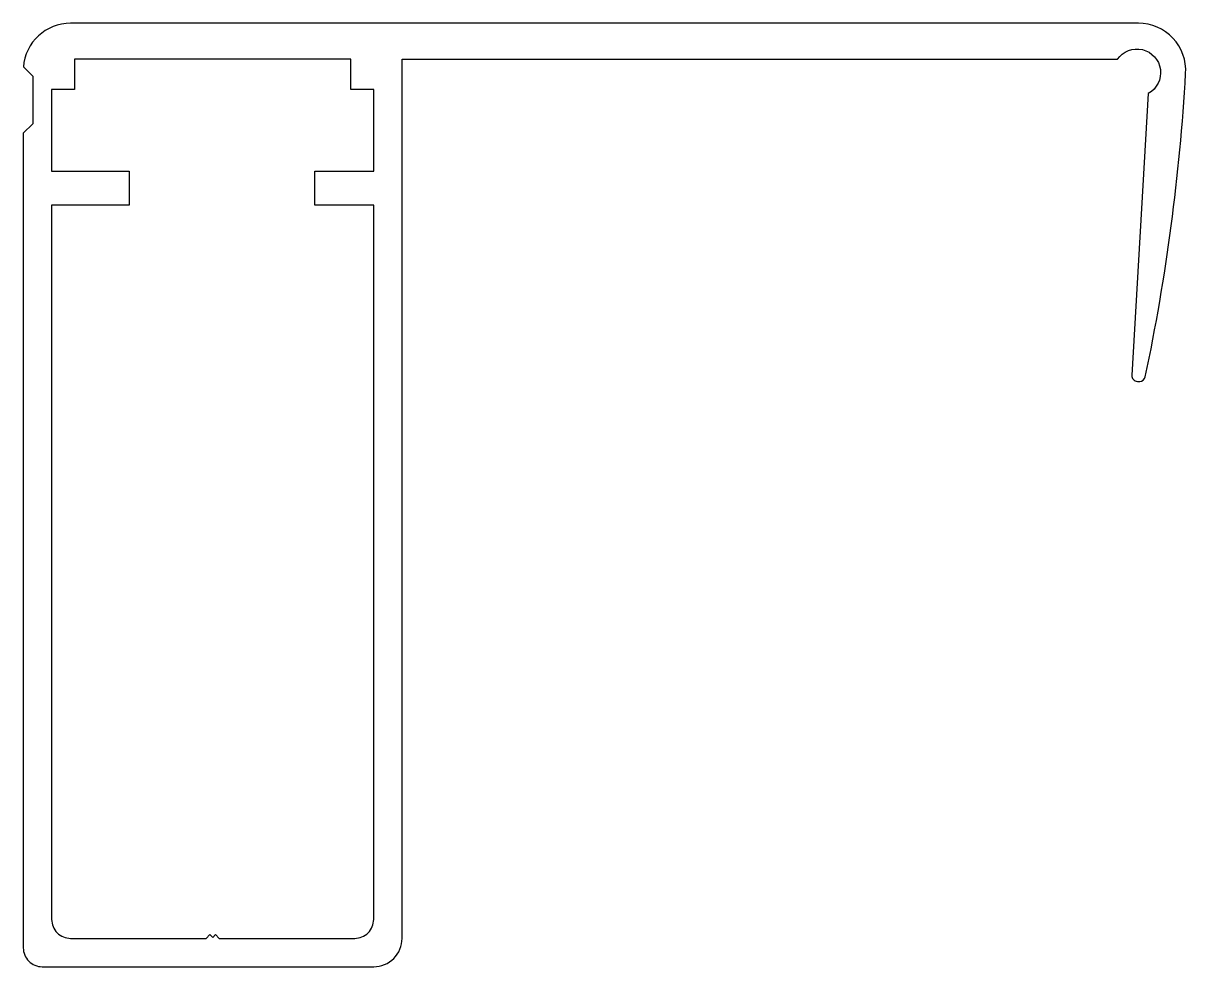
# Model space of a CAD drawing. Extents: x 839.7 to 901.1, y -38.4 to 11.4.
import ezdxf

# ---------------------------------------------------------------- set-up
doc = ezdxf.new("R2010")
doc.units = 0
doc.header["$LTSCALE"] = 15
doc.layers.get('0').update_dxf_attribs({"linetype": 'CONTINUOUS'})

msp = doc.modelspace()

# ---------------------------------------------------------------- linework, layer by layer
at = {"color": 0, "ltscale": 0.05}
for points in [[(858.212, -38.369, 0.414214), (859.712, -36.869), (859.712, 9.531), (897.474, 9.531, -1.266109), (899.106, 7.729), (898.234, -7.151, 0.431469), (898.534, -7.469), (898.652, -7.469, 0.35449), (898.946, -7.231, 0.037897), (901.077, 8.777, 0.432388), (898.582, 11.431), (842.212, 11.431, 0.391806), (839.719, 9.124), (840.212, 8.631), (840.212, 6.131), (839.712, 5.631), (839.712, -37.369, 0.414214), (840.712, -38.369)], [(841.212, 3.631), (845.312, 3.631), (845.312, 1.831), (841.212, 1.831), (841.212, -35.869, 0.414214), (842.212, -36.869), (849.362, -36.869), (849.562, -36.669), (849.712, -36.819), (849.862, -36.669), (850.062, -36.869), (857.212, -36.869, 0.414214), (858.212, -35.869), (858.212, 1.831), (855.112, 1.831), (855.112, 3.631), (858.212, 3.631), (858.212, 7.931), (857.012, 7.931), (857.012, 9.531), (842.412, 9.531), (842.412, 7.931), (841.212, 7.931)]]:
    msp.add_lwpolyline(points, format="xyb", close=True, dxfattribs=at)

doc.saveas('drawing.dxf')
